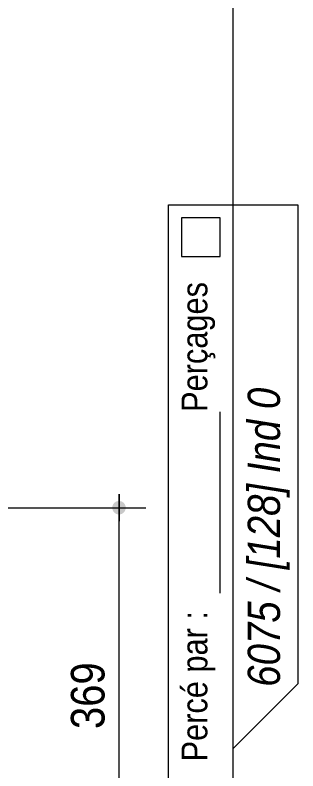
# Model space of a CAD drawing. Header units: millimetres. Extents: x 2 to 410, y 5 to 282.
# Drawn here: x 388.1 to 410, y 151.3 to 209.7 of the extents above; entities that cross this region are included whole.
import ezdxf

# ---------------------------------------------------------------- set-up
doc = ezdxf.new("R2010")
doc.units = ezdxf.units.MM
for name, color, linetype, lineweight in [('Autre type objet', 1, 'Continuous', 0), ('Cotation', 7, 'Continuous', 0), ('Feuille dessin', 5, 'Continuous', 0)]:
    doc.layers.add(name, color=color, linetype=linetype, lineweight=lineweight)
doc.styles.add('ARIAL', font='ARIAL.TTF')
doc.styles.add('ARIAL_ITALIC', font='ARIALI.TTF')

# ---------------------------------------------------------------- blocks, each defined once
blk = doc.blocks.new('*A39')
at = {"layer": 'Feuille dessin', "linetype": 'Continuous', "lineweight": 0}
blk.add_line((405, 5), (405, 282), dxfattribs=at)
blk = doc.blocks.new('*A41')
at = {"layer": 'Autre type objet', "linetype": 'Continuous', "lineweight": 0}
for p, q in [((400, 42), (400, 195)), ((400, 195), (410, 195)), ((405, 42), (405, 195)), ((410, 195), (410, 158)), ((401, 194), (401, 191)), ((404, 194), (401, 194)), ((404, 191), (404, 194)), ((401, 191), (404, 191)), ((404, 165), (404, 179)), ((410, 158), (405, 153))]:
    blk.add_line(p, q, dxfattribs=at)
at = {"layer": 'Autre type objet', "width": 0.85}
for s, height, style, p in [('Perçages', 2, 'ARIAL', (403, 179)), ('6075 / [128] Ind 0', 2.5, 'ARIAL_ITALIC', (408.619109, 157.760245)), ('Percé par :', 2, 'ARIAL', (403, 152))]:
    blk.add_text(s, height=height, rotation=90, dxfattribs=dict(at, style=style)).set_placement(p)
blk = doc.blocks.new('*A46')
at = {"layer": 'Cotation'}
for points in [[(396.142, 171.077), (396.117, 171.078), (396.091, 171.082), (396.066, 171.086), (396.041, 171.092), (396.017, 171.098), (395.992, 171.106), (395.969, 171.116), (395.945, 171.126), (395.922, 171.137), (395.9, 171.15), (395.879, 171.164), (395.858, 171.178), (395.838, 171.194), (395.818, 171.211), (395.8, 171.228), (395.782, 171.247), (395.766, 171.266), (395.75, 171.286), (395.735, 171.307), (395.722, 171.329), (395.709, 171.351), (395.698, 171.374), (395.687, 171.397), (395.678, 171.421), (395.67, 171.445), (395.663, 171.47), (395.658, 171.494), (395.653, 171.52), (395.65, 171.545), (395.648, 171.57), (395.648, 171.596), (395.648, 171.621), (395.65, 171.647), (395.653, 171.672), (395.658, 171.697), (395.663, 171.722), (395.67, 171.747), (395.678, 171.771), (395.687, 171.795), (395.698, 171.818), (395.709, 171.841), (395.722, 171.863), (395.735, 171.885), (395.75, 171.906), (395.766, 171.926), (395.782, 171.945), (395.8, 171.964), (395.818, 171.981), (395.838, 171.998), (395.858, 172.014), (395.879, 172.028), (395.9, 172.042), (395.922, 172.055), (395.945, 172.066), (395.969, 172.076), (395.992, 172.086), (396.017, 172.094), (396.041, 172.1), (396.066, 172.106), (396.091, 172.11), (396.117, 172.113), (396.142, 172.115), (396.168, 172.116), (396.193, 172.115), (396.219, 172.113), (396.244, 172.11), (396.269, 172.106), (396.294, 172.1), (396.319, 172.094), (396.343, 172.086), (396.367, 172.076), (396.39, 172.066), (396.413, 172.055), (396.435, 172.042), (396.456, 172.028), (396.477, 172.014), (396.497, 171.998), (396.517, 171.981), (396.535, 171.964), (396.553, 171.945), (396.57, 171.926), (396.585, 171.906), (396.6, 171.885), (396.614, 171.863), (396.626, 171.841), (396.638, 171.818), (396.648, 171.795), (396.657, 171.771), (396.665, 171.747), (396.672, 171.722), (396.678, 171.697), (396.682, 171.672), (396.685, 171.647), (396.687, 171.621), (396.688, 171.596), (396.687, 171.57), (396.685, 171.545), (396.682, 171.52), (396.678, 171.494), (396.672, 171.47), (396.665, 171.445), (396.657, 171.421), (396.648, 171.397), (396.638, 171.374), (396.626, 171.351), (396.614, 171.329), (396.6, 171.307), (396.585, 171.286), (396.57, 171.266), (396.553, 171.247), (396.535, 171.228), (396.517, 171.211), (396.497, 171.194), (396.477, 171.178), (396.456, 171.164), (396.435, 171.15), (396.413, 171.137), (396.39, 171.126), (396.367, 171.116), (396.343, 171.106), (396.319, 171.098), (396.294, 171.092), (396.269, 171.086), (396.244, 171.082), (396.219, 171.078), (396.193, 171.077), (396.168, 171.076)], [(396.142, 142.675), (396.117, 142.677), (396.091, 142.68), (396.066, 142.684), (396.041, 142.69), (396.017, 142.696), (395.992, 142.705), (395.969, 142.714), (395.945, 142.724), (395.922, 142.736), (395.9, 142.748), (395.879, 142.762), (395.858, 142.776), (395.838, 142.792), (395.818, 142.809), (395.8, 142.826), (395.782, 142.845), (395.766, 142.864), (395.75, 142.884), (395.735, 142.905), (395.722, 142.927), (395.709, 142.949), (395.698, 142.972), (395.687, 142.995), (395.678, 143.019), (395.67, 143.043), (395.663, 143.068), (395.658, 143.093), (395.653, 143.118), (395.65, 143.143), (395.648, 143.169), (395.648, 143.194), (395.648, 143.22), (395.65, 143.245), (395.653, 143.27), (395.658, 143.296), (395.663, 143.32), (395.67, 143.345), (395.678, 143.369), (395.687, 143.393), (395.698, 143.416), (395.709, 143.439), (395.722, 143.461), (395.735, 143.483), (395.75, 143.504), (395.766, 143.524), (395.782, 143.543), (395.8, 143.562), (395.818, 143.579), (395.838, 143.596), (395.858, 143.612), (395.879, 143.626), (395.9, 143.64), (395.922, 143.653), (395.945, 143.664), (395.969, 143.675), (395.992, 143.684), (396.017, 143.692), (396.041, 143.699), (396.066, 143.704), (396.091, 143.708), (396.117, 143.712), (396.142, 143.713), (396.168, 143.714), (396.193, 143.713), (396.219, 143.712), (396.244, 143.708), (396.269, 143.704), (396.294, 143.699), (396.319, 143.692), (396.343, 143.684), (396.367, 143.675), (396.39, 143.664), (396.413, 143.653), (396.435, 143.64), (396.456, 143.626), (396.477, 143.612), (396.497, 143.596), (396.517, 143.579), (396.535, 143.562), (396.553, 143.543), (396.57, 143.524), (396.585, 143.504), (396.6, 143.483), (396.614, 143.461), (396.626, 143.439), (396.638, 143.416), (396.648, 143.393), (396.657, 143.369), (396.665, 143.345), (396.672, 143.32), (396.678, 143.296), (396.682, 143.27), (396.685, 143.245), (396.687, 143.22), (396.688, 143.194), (396.687, 143.169), (396.685, 143.143), (396.682, 143.118), (396.678, 143.093), (396.672, 143.068), (396.665, 143.043), (396.657, 143.019), (396.648, 142.995), (396.638, 142.972), (396.626, 142.949), (396.614, 142.927), (396.6, 142.905), (396.585, 142.884), (396.57, 142.864), (396.553, 142.845), (396.535, 142.826), (396.517, 142.809), (396.497, 142.792), (396.477, 142.776), (396.456, 142.762), (396.435, 142.748), (396.413, 142.736), (396.39, 142.724), (396.367, 142.714), (396.343, 142.705), (396.319, 142.696), (396.294, 142.69), (396.269, 142.684), (396.244, 142.68), (396.219, 142.677), (396.193, 142.675), (396.168, 142.674)]]:
    blk.add_hatch(color=256, dxfattribs=at).paths.add_polyline_path(points, flags=17)
at = {"layer": 'Cotation', "linetype": 'Continuous', "lineweight": 0}
for p, q in [((396.168, 172.636), (396.168, 170.556)), ((396.168, 171.596), (396.168, 172.636)), ((379.143, 171.596), (398.248, 171.596)), ((395.128, 171.596), (397.208, 171.596)), ((396.168, 143.194), (396.168, 171.596)), ((396.168, 144.234), (396.168, 142.154)), ((387.664, 143.194), (398.248, 143.194)), ((395.128, 143.194), (397.208, 143.194)), ((396.168, 143.194), (396.168, 142.154))]:
    blk.add_line(p, q, dxfattribs=at)
at = {"layer": 'Cotation'}
for p in [(396.168, 171.596), (396.168, 143.194)]:
    blk.add_point(p, dxfattribs=at)
at = {"layer": 'Cotation', "style": 'ARIAL', "width": 0.85}
blk.add_text('369', height=2.6, rotation=90.00021, dxfattribs=at).set_placement((395.048, 154.502))

msp = doc.modelspace()

# ---------------------------------------------------------------- block references
at = {"lineweight": 0}
for name in ['*A39', '*A41', '*A46']:
    msp.add_blockref(name, (0, 0), dxfattribs=at)

doc.saveas('drawing.dxf')
